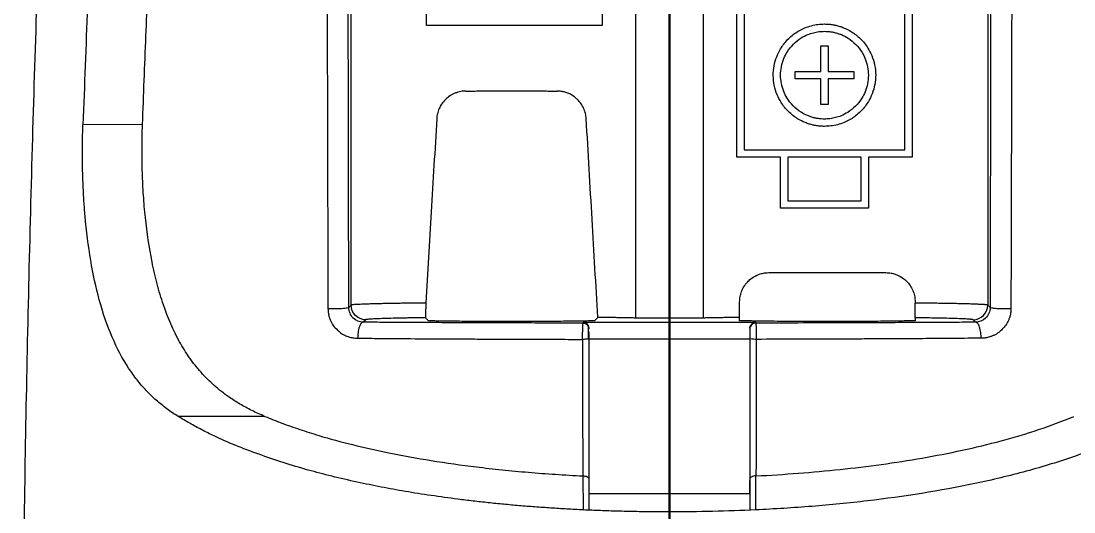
# Model space of a CAD drawing. Header units: inches. Extents: x 1631 to 3663, y 1126 to 1454.
# Drawn here: x 2243.07 to 2279.06, y 1312 to 1328.78 of the extents above; entities that cross this region are included whole.
import ezdxf

# ---------------------------------------------------------------- set-up
doc = ezdxf.new("R2010")
doc.units = ezdxf.units.IN
doc.header["$LTSCALE"] = 15
doc.linetypes.add('PHANTOM', pattern=[12.7, 6.35, -1.27, 1.27, -1.27, 1.27, -1.27])
doc.styles.get("Standard").update_dxf_attribs({"font": 'txt', "bigfont": 'gbcbig.shx'})
doc.dimstyles.new('3', dxfattribs={"dimtxt": 3, "dimasz": 1, "dimexe": 0.18, "dimexo": 0.0625, "dimgap": 0.09, "dimtad": 0, "dimdsep": 46, "dimtxsty": 'Standard', "dimcen": 1, "dimclrd": 3, "dimclre": 3, "dimadec": 0, "dimazin": 2, "dimtfac": 1, "dimtofl": 0, "dimtmove": 0, "dimatfit": 3, "dimfxl": 1, "dimtolj": 1, "dimtzin": 0, "dimarcsym": 0})

# ---------------------------------------------------------------- blocks, each defined once
blk = doc.blocks.new('*D270')
at = {"color": 3, "lineweight": -2}
for p, q in [((2265.299, 1384.493), (2295.808, 1384.493)), ((2295.628, 1383.493), (2295.628, 1322.271)), ((2295.628, 1246.869), (2295.628, 1308.091)), ((2282.083, 1245.869), (2295.808, 1245.869))]:
    blk.add_line(p, q, dxfattribs=at)
at = {"color": 3}
for points in [[(2295.461, 1383.493), (2295.795, 1383.493), (2295.628, 1384.493)], [(2295.461, 1246.869), (2295.795, 1246.869), (2295.628, 1245.869)]]:
    blk.add_solid(points, dxfattribs=at)
at = {"layer": 'Defpoints', "color": 0}
for p in [(2265.236, 1384.493), (2295.628, 1384.493), (2282.021, 1245.869)]:
    blk.add_point(p, dxfattribs=at)
at = {"color": 0, "insert": (2295.628, 1315.181), "char_height": 3, "attachment_point": 5, "rotation": 90}
blk.add_mtext('\\A1;138.62', dxfattribs=at)

msp = doc.modelspace()

# ---------------------------------------------------------------- linework, layer by layer
at = {"color": 1, "linetype": 'PHANTOM', "lineweight": 30}
msp.add_line((2265.236, 1389.144), (2265.236, 1237.583), dxfattribs=at)
at = {"color": 7, "linetype": 'Continuous', "lineweight": 15}
for p, q in [((2254.353, 1319.065), (2254.353, 1364.185)), ((2276.119, 1364.185), (2276.119, 1319.065)), ((2256.936, 1328.625), (2256.936, 1359.125)), ((2262.936, 1359.125), (2262.936, 1328.625)), ((2267.536, 1324.125), (2267.536, 1354.625)), ((2273.536, 1354.625), (2273.536, 1324.125)), ((2267.786, 1354.375), (2267.786, 1324.375)), ((2273.286, 1324.375), (2273.286, 1354.375)), ((2264.076, 1353.612), (2264.076, 1318.624)), ((2266.396, 1318.624), (2266.396, 1353.612)), ((2270.411, 1327.05), (2270.411, 1327.925)), ((2270.661, 1327.925), (2270.661, 1327.05)), ((2269.536, 1326.8), (2269.536, 1327.05)), ((2270.411, 1325.925), (2270.411, 1326.8)), ((2270.661, 1326.8), (2270.661, 1325.925)), ((2271.536, 1327.05), (2271.536, 1326.8)), ((2247.222, 1325.235), (2245.186, 1325.231)), ((2269.036, 1322.375), (2269.036, 1324.125)), ((2269.286, 1324.125), (2269.286, 1322.625)), ((2271.786, 1322.625), (2271.786, 1324.125)), ((2272.036, 1324.125), (2272.036, 1322.375)), ((2254.274, 1318.986), (2254.353, 1319.065)), ((2267.636, 1318.644), (2267.636, 1319.175)), ((2273.636, 1319.175), (2273.636, 1319.137)), ((2276.119, 1319.065), (2276.198, 1318.986)), ((2254.853, 1318.565), (2254.769, 1318.481)), ((2256.994, 1318.528), (2256.894, 1318.634)), ((2262.286, 1318.48), (2268.186, 1318.48)), ((2262.286, 1318.48), (2262.286, 1318.451)), ((2262.788, 1318.644), (2262.678, 1318.528)), ((2267.636, 1318.532), (2267.636, 1318.644)), ((2268.186, 1318.451), (2268.186, 1318.48)), ((2273.636, 1318.633), (2273.636, 1318.532)), ((2275.704, 1318.481), (2275.619, 1318.565)), ((2262.486, 1318.273), (2262.486, 1318.251)), ((2262.486, 1317.917), (2262.471, 1317.909)), ((2262.486, 1317.918), (2267.986, 1317.918)), ((2251.408, 1315.26), (2248.441, 1315.26)), ((2262.278, 1313.227), (2262.286, 1312.065)), ((2262.486, 1313.126), (2262.486, 1312.056)), ((2267.986, 1313.126), (2267.986, 1312.056)), ((2267.986, 1312.614), (2267.986, 1313.075)), ((2268.186, 1312.065), (2268.194, 1313.227)), ((2267.986, 1312.614), (2262.486, 1312.614))]:
    msp.add_line(p, q, dxfattribs=at)
for points, knots in [([(2244.96, 1254.147), (2244.936, 1254.361), (2244.888, 1254.789), (2244.818, 1255.435), (2244.75, 1256.084), (2244.683, 1256.735), (2244.617, 1257.389), (2244.553, 1258.047), (2244.49, 1258.707), (2244.429, 1259.371), (2244.37, 1260.038), (2244.312, 1260.708), (2244.255, 1261.379), (2244.2, 1262.053), (2244.147, 1262.729), (2244.095, 1263.406), (2244.044, 1264.085), (2243.945, 1265.461), (2243.807, 1267.534), (2243.649, 1270.279), (2243.516, 1273.016), (2243.368, 1276.627), (2243.226, 1281.286), (2243.122, 1286.926), (2243.074, 1292.886), (2243.069, 1298.615), (2243.095, 1304.139), (2243.146, 1309.24), (2243.223, 1314.332), (2243.326, 1319.407), (2243.455, 1324.412), (2243.609, 1329.356), (2243.787, 1334.246), (2243.992, 1339.125), (2244.222, 1343.981), (2244.399, 1347.205), (2244.487, 1348.812)], [0, 0, 0, 0, 0.0076531, 0.0152715, 0.022859, 0.0304193, 0.0379561, 0.0454731, 0.0529739, 0.060461, 0.0679339, 0.0753918, 0.0828336, 0.0902586, 0.0976656, 0.1050538, 0.1124222, 0.1197697, 0.1497211, 0.1789876, 0.2068696, 0.2358282, 0.2919307, 0.3517655, 0.4111143, 0.4775068, 0.5308096, 0.5842887, 0.6377522, 0.6910202, 0.7439578, 0.7953232, 0.8467404, 0.8980818, 0.9492143, 1, 1, 1, 1]), ([(2246.305, 1348.15), (2246.256, 1347.346), (2246.155, 1345.674), (2246.006, 1343.065), (2245.853, 1340.258), (2245.686, 1336.983), (2245.512, 1333.298), (2245.339, 1329.269), (2245.237, 1326.577), (2245.186, 1325.231)], [0, 0, 0, 0, 0.105416, 0.219346, 0.34191, 0.473138, 0.648117, 0.824141, 1, 1, 1, 1]), ([(2247.222, 1325.235), (2247.261, 1326.244), (2247.338, 1328.226), (2247.462, 1331.142), (2247.589, 1333.942), (2247.718, 1336.621), (2247.848, 1339.172), (2247.978, 1341.595), (2248.107, 1343.887), (2248.233, 1346.048), (2248.318, 1347.446), (2248.359, 1348.123)], [0, 0, 0, 0, 0.132053, 0.259406, 0.381741, 0.49879, 0.610345, 0.716263, 0.816496, 0.911058, 1, 1, 1, 1]), ([(2253.484, 1347.862), (2253.486, 1347.436), (2253.49, 1346.211), (2253.497, 1343.807), (2253.505, 1340.59), (2253.515, 1337.003), (2253.525, 1332.986), (2253.537, 1328.599), (2253.549, 1323.771), (2253.557, 1320.55), (2253.562, 1318.94)], [0, 0, 0, 0, 0.0442851, 0.1275908, 0.2499272, 0.3785702, 0.4999123, 0.6666033, 0.8332998, 1, 1, 1, 1]), ([(2276.988, 1347.862), (2276.986, 1347.296), (2276.982, 1346.154), (2276.977, 1344.423), (2276.972, 1342.659), (2276.967, 1340.863), (2276.963, 1339.038), (2276.958, 1337.187), (2276.953, 1335.313), (2276.945, 1332.358), (2276.935, 1328.413), (2276.922, 1323.585), (2276.914, 1320.454), (2276.911, 1318.94)], [0, 0, 0, 0, 0.058833, 0.118866, 0.180024, 0.242232, 0.305415, 0.369488, 0.434354, 0.499913, 0.675962, 0.843197, 1, 1, 1, 1]), ([(2254.274, 1318.986), (2254.273, 1319.826), (2254.27, 1321.397), (2254.266, 1323.58), (2254.262, 1325.528), (2254.259, 1327.363), (2254.255, 1329.328), (2254.251, 1331.402), (2254.246, 1333.611), (2254.241, 1335.88), (2254.236, 1338.204), (2254.23, 1340.654), (2254.226, 1342.457), (2254.224, 1343.489), (2254.223, 1343.643)], [0, 0, 0, 0, 0.1019468, 0.1908334, 0.2652361, 0.3387867, 0.4139134, 0.5041053, 0.5910464, 0.6826704, 0.7802848, 0.8740707, 0.9812377, 1, 1, 1, 1]), ([(2276.248, 1343.214), (2276.246, 1342.486), (2276.243, 1340.933), (2276.237, 1338.661), (2276.232, 1336.453), (2276.228, 1334.403), (2276.224, 1332.403), (2276.22, 1330.412), (2276.216, 1328.485), (2276.212, 1326.611), (2276.209, 1324.761), (2276.205, 1322.871), (2276.201, 1320.942), (2276.199, 1319.642), (2276.198, 1318.986)], [0, 0, 0, 0, 0.090386, 0.192705, 0.281789, 0.364067, 0.446659, 0.529568, 0.610495, 0.685167, 0.761453, 0.839354, 0.918869, 1, 1, 1, 1]), ([(2262.936, 1328.625), (2262.875, 1328.625), (2262.754, 1328.625), (2262.565, 1328.625), (2262.373, 1328.625), (2262.176, 1328.625), (2261.974, 1328.625), (2261.769, 1328.625), (2261.374, 1328.625), (2260.773, 1328.625), (2259.958, 1328.625), (2259.141, 1328.625), (2258.479, 1328.625), (2257.974, 1328.625), (2257.615, 1328.625), (2257.267, 1328.625), (2257.047, 1328.625), (2256.936, 1328.625)], [0, 0, 0, 0, 0.035044, 0.069936, 0.104738, 0.139512, 0.174321, 0.209226, 0.244291, 0.372112, 0.500018, 0.627839, 0.755745, 0.816961, 0.877852, 0.938753, 1, 1, 1, 1]), ([(2270.536, 1325.175), (2270.493, 1325.176), (2270.406, 1325.178), (2270.274, 1325.193), (2270.142, 1325.218), (2270.009, 1325.255), (2269.83, 1325.319), (2269.583, 1325.444), (2269.295, 1325.67), (2269.064, 1325.957), (2268.854, 1326.363), (2268.743, 1326.909), (2268.845, 1327.457), (2269.043, 1327.86), (2269.27, 1328.157), (2269.56, 1328.392), (2269.843, 1328.54), (2270.085, 1328.621), (2270.311, 1328.667), (2270.462, 1328.673), (2270.536, 1328.675)], [0, 0, 0, 0, 0.023401, 0.047319, 0.071768, 0.096761, 0.122309, 0.175693, 0.247959, 0.3225, 0.376527, 0.498431, 0.616414, 0.67122, 0.743986, 0.820433, 0.875076, 0.918267, 0.959888, 1, 1, 1, 1]), ([(2270.536, 1328.675), (2270.579, 1328.674), (2270.667, 1328.672), (2270.798, 1328.657), (2270.93, 1328.632), (2271.062, 1328.596), (2271.243, 1328.531), (2271.489, 1328.407), (2271.78, 1328.179), (2272.007, 1327.894), (2272.218, 1327.487), (2272.331, 1326.942), (2272.227, 1326.393), (2272.027, 1325.987), (2271.802, 1325.694), (2271.511, 1325.457), (2271.23, 1325.311), (2270.985, 1325.229), (2270.76, 1325.184), (2270.61, 1325.178), (2270.536, 1325.175)], [0, 0, 0, 0, 0.0235, 0.047428, 0.071796, 0.096619, 0.12191, 0.176653, 0.246831, 0.323785, 0.374949, 0.497999, 0.618062, 0.670782, 0.745747, 0.819373, 0.875656, 0.918394, 0.95982, 1, 1, 1, 1]), ([(2270.536, 1325.425), (2270.498, 1325.426), (2270.421, 1325.428), (2270.306, 1325.442), (2270.189, 1325.464), (2270.072, 1325.497), (2269.917, 1325.555), (2269.701, 1325.667), (2269.456, 1325.865), (2269.263, 1326.115), (2269.09, 1326.459), (2268.998, 1326.929), (2269.092, 1327.399), (2269.269, 1327.747), (2269.466, 1327.995), (2269.713, 1328.191), (2269.95, 1328.312), (2270.155, 1328.38), (2270.346, 1328.418), (2270.474, 1328.423), (2270.536, 1328.425)], [0, 0, 0, 0, 0.024056, 0.048675, 0.073868, 0.099644, 0.126014, 0.179432, 0.254692, 0.326208, 0.380147, 0.500258, 0.621862, 0.676198, 0.749187, 0.823085, 0.876613, 0.919265, 0.960379, 1, 1, 1, 1]), ([(2270.536, 1328.425), (2270.574, 1328.424), (2270.651, 1328.423), (2270.767, 1328.409), (2270.883, 1328.386), (2270.999, 1328.354), (2271.157, 1328.296), (2271.371, 1328.183), (2271.618, 1327.983), (2271.809, 1327.737), (2271.983, 1327.39), (2272.075, 1326.92), (2271.98, 1326.452), (2271.802, 1326.103), (2271.609, 1325.858), (2271.36, 1325.66), (2271.124, 1325.539), (2270.917, 1325.47), (2270.726, 1325.432), (2270.599, 1325.428), (2270.536, 1325.425)], [0, 0, 0, 0, 0.024172, 0.048792, 0.073873, 0.099424, 0.125456, 0.181055, 0.253331, 0.327475, 0.379031, 0.500662, 0.62343, 0.674827, 0.750432, 0.821549, 0.876895, 0.919163, 0.960183, 1, 1, 1, 1]), ([(2269.536, 1327.05), (2269.608, 1327.05), (2269.753, 1327.05), (2269.971, 1327.05), (2270.191, 1327.05), (2270.338, 1327.05), (2270.411, 1327.05)], [0, 0, 0, 0, 0.250219, 0.5, 0.749781, 1, 1, 1, 1]), ([(2270.411, 1326.8), (2270.338, 1326.8), (2270.191, 1326.8), (2269.971, 1326.8), (2269.753, 1326.8), (2269.608, 1326.8), (2269.536, 1326.8)], [0, 0, 0, 0, 0.250219, 0.5, 0.749781, 1, 1, 1, 1]), ([(2270.661, 1327.05), (2270.735, 1327.05), (2270.881, 1327.05), (2271.1, 1327.05), (2271.319, 1327.05), (2271.464, 1327.05), (2271.536, 1327.05)], [0, 0, 0, 0, 0.250217, 0.5, 0.749783, 1, 1, 1, 1]), ([(2271.536, 1326.8), (2271.464, 1326.8), (2271.319, 1326.8), (2271.1, 1326.8), (2270.881, 1326.8), (2270.735, 1326.8), (2270.661, 1326.8)], [0, 0, 0, 0, 0.250217, 0.5, 0.749783, 1, 1, 1, 1]), ([(2258.279, 1326.383), (2258.251, 1326.382), (2258.193, 1326.381), (2258.101, 1326.368), (2258.001, 1326.345), (2257.903, 1326.31), (2257.81, 1326.266), (2257.698, 1326.199), (2257.571, 1326.095), (2257.449, 1325.947), (2257.359, 1325.783), (2257.299, 1325.613), (2257.286, 1325.493), (2257.28, 1325.434)], [0, 0, 0, 0, 0.0549422, 0.1166739, 0.1851932, 0.2604945, 0.3263734, 0.3922352, 0.5229546, 0.6549969, 0.7706788, 0.8879499, 1, 1, 1, 1]), ([(2258.279, 1326.383), (2258.359, 1326.384), (2258.517, 1326.384), (2258.757, 1326.385), (2258.997, 1326.386), (2259.237, 1326.387), (2259.476, 1326.387), (2259.716, 1326.387), (2259.956, 1326.387), (2260.196, 1326.387), (2260.436, 1326.387), (2260.675, 1326.386), (2260.915, 1326.385), (2261.155, 1326.384), (2261.314, 1326.384), (2261.393, 1326.383)], [0, 0, 0, 0, 0.078618, 0.156396, 0.23348, 0.31002, 0.386169, 0.462083, 0.537917, 0.613831, 0.68998, 0.76652, 0.843604, 0.921382, 1, 1, 1, 1]), ([(2262.392, 1325.434), (2262.39, 1325.464), (2262.385, 1325.523), (2262.367, 1325.611), (2262.342, 1325.699), (2262.297, 1325.815), (2262.218, 1325.956), (2262.107, 1326.087), (2261.959, 1326.213), (2261.804, 1326.301), (2261.636, 1326.355), (2261.51, 1326.379), (2261.43, 1326.382), (2261.393, 1326.383)], [0, 0, 0, 0, 0.056288, 0.113575, 0.171978, 0.231608, 0.353419, 0.486557, 0.570588, 0.743927, 0.841462, 0.926824, 1, 1, 1, 1]), ([(2257.28, 1325.434), (2257.218, 1324.374), (2257.096, 1322.275), (2256.974, 1320.176), (2256.913, 1319.137)], [0, 0, 0, 0, 0.505096, 1, 1, 1, 1]), ([(2262.788, 1318.644), (2262.723, 1319.763), (2262.591, 1322.026), (2262.459, 1324.289), (2262.392, 1325.434)], [0, 0, 0, 0, 0.494201, 1, 1, 1, 1]), ([(2248.441, 1315.26), (2248.375, 1315.302), (2248.242, 1315.385), (2248.052, 1315.521), (2247.867, 1315.664), (2247.689, 1315.815), (2247.516, 1315.975), (2247.35, 1316.144), (2247.19, 1316.321), (2247.036, 1316.508), (2246.888, 1316.705), (2246.576, 1317.16), (2246.152, 1317.963), (2245.729, 1319.207), (2245.428, 1320.608), (2245.286, 1321.764), (2245.22, 1322.62), (2245.192, 1323.132), (2245.174, 1323.651), (2245.167, 1324.175), (2245.17, 1324.704), (2245.181, 1325.055), (2245.186, 1325.231)], [0, 0, 0, 0, 0.024641, 0.049329, 0.074085, 0.098926, 0.123873, 0.148943, 0.174156, 0.19953, 0.225082, 0.250829, 0.369955, 0.4956, 0.616804, 0.74489, 0.786413, 0.828309, 0.870599, 0.913299, 0.956427, 1, 1, 1, 1]), ([(2251.408, 1315.26), (2251.331, 1315.293), (2251.179, 1315.358), (2250.96, 1315.462), (2250.752, 1315.57), (2250.553, 1315.681), (2250.364, 1315.796), (2250.061, 1315.998), (2249.666, 1316.307), (2249.215, 1316.759), (2248.822, 1317.258), (2248.362, 1317.997), (2247.996, 1318.847), (2247.715, 1319.785), (2247.49, 1320.769), (2247.339, 1321.789), (2247.251, 1322.82), (2247.218, 1323.519), (2247.205, 1324.147), (2247.206, 1324.695), (2247.217, 1325.056), (2247.222, 1325.235)], [0, 0, 0, 0, 0.022933, 0.045293, 0.067119, 0.08845, 0.109321, 0.129766, 0.192346, 0.253401, 0.314263, 0.374201, 0.498212, 0.561896, 0.626142, 0.750223, 0.809754, 0.870889, 0.914412, 0.957401, 1, 1, 1, 1]), ([(2267.786, 1324.375), (2267.853, 1324.375), (2267.987, 1324.375), (2268.195, 1324.375), (2268.406, 1324.375), (2268.623, 1324.375), (2268.843, 1324.375), (2269.226, 1324.375), (2269.783, 1324.375), (2270.518, 1324.375), (2271.257, 1324.375), (2271.857, 1324.375), (2272.32, 1324.375), (2272.652, 1324.375), (2272.976, 1324.375), (2273.182, 1324.375), (2273.286, 1324.375)], [0, 0, 0, 0, 0.041011, 0.081863, 0.122638, 0.163418, 0.204285, 0.245323, 0.372622, 0.500012, 0.627311, 0.754702, 0.816148, 0.877327, 0.938519, 1, 1, 1, 1]), ([(2269.036, 1324.125), (2268.959, 1324.125), (2268.807, 1324.125), (2268.582, 1324.125), (2268.363, 1324.125), (2268.148, 1324.125), (2267.939, 1324.125), (2267.734, 1324.125), (2267.602, 1324.125), (2267.536, 1324.125)], [0, 0, 0, 0, 0.143606, 0.286464, 0.428872, 0.571128, 0.713536, 0.856394, 1, 1, 1, 1]), ([(2271.786, 1324.125), (2271.717, 1324.125), (2271.58, 1324.125), (2271.372, 1324.125), (2271.164, 1324.125), (2270.954, 1324.125), (2270.744, 1324.125), (2270.463, 1324.125), (2270.113, 1324.125), (2269.695, 1324.125), (2269.423, 1324.125), (2269.286, 1324.125)], [0, 0, 0, 0, 0.083532, 0.166812, 0.24997, 0.333141, 0.416456, 0.500049, 0.666828, 0.833124, 1, 1, 1, 1]), ([(2273.536, 1324.125), (2273.469, 1324.125), (2273.336, 1324.125), (2273.13, 1324.125), (2272.92, 1324.125), (2272.706, 1324.125), (2272.487, 1324.125), (2272.264, 1324.125), (2272.112, 1324.125), (2272.036, 1324.125)], [0, 0, 0, 0, 0.143575, 0.286434, 0.428859, 0.571141, 0.713566, 0.856425, 1, 1, 1, 1]), ([(2269.286, 1322.625), (2269.354, 1322.625), (2269.49, 1322.625), (2269.697, 1322.625), (2269.904, 1322.625), (2270.113, 1322.625), (2270.323, 1322.625), (2270.603, 1322.625), (2270.954, 1322.625), (2271.373, 1322.625), (2271.648, 1322.625), (2271.786, 1322.625)], [0, 0, 0, 0, 0.083532, 0.166812, 0.24997, 0.333141, 0.416456, 0.500049, 0.666828, 0.833124, 1, 1, 1, 1]), ([(2272.036, 1322.375), (2271.966, 1322.375), (2271.825, 1322.375), (2271.612, 1322.375), (2271.399, 1322.375), (2271.183, 1322.375), (2270.967, 1322.375), (2270.75, 1322.375), (2270.478, 1322.375), (2270.152, 1322.375), (2269.775, 1322.375), (2269.401, 1322.375), (2269.158, 1322.375), (2269.036, 1322.375)], [0, 0, 0, 0, 0.071716, 0.143135, 0.214379, 0.285569, 0.356828, 0.428276, 0.500035, 0.625319, 0.749973, 0.874649, 1, 1, 1, 1]), ([(2267.636, 1319.175), (2267.637, 1319.205), (2267.639, 1319.266), (2267.651, 1319.356), (2267.672, 1319.446), (2267.711, 1319.562), (2267.781, 1319.705), (2267.891, 1319.85), (2268.037, 1319.984), (2268.2, 1320.083), (2268.372, 1320.144), (2268.512, 1320.171), (2268.598, 1320.174), (2268.636, 1320.175)], [0, 0, 0, 0, 0.0539538, 0.1087708, 0.1646299, 0.2217002, 0.3346985, 0.4609832, 0.5669487, 0.7220877, 0.8330415, 0.9256773, 1, 1, 1, 1]), ([(2268.636, 1320.175), (2268.699, 1320.175), (2268.826, 1320.175), (2269.019, 1320.175), (2269.214, 1320.175), (2269.411, 1320.175), (2269.711, 1320.175), (2270.12, 1320.175), (2270.636, 1320.175), (2271.152, 1320.175), (2271.605, 1320.175), (2271.993, 1320.175), (2272.319, 1320.175), (2272.53, 1320.175), (2272.636, 1320.175)], [0, 0, 0, 0, 0.049617, 0.099142, 0.148644, 0.19819, 0.247848, 0.373865, 0.500012, 0.62603, 0.752176, 0.834808, 0.917311, 1, 1, 1, 1]), ([(2272.636, 1320.175), (2272.664, 1320.175), (2272.724, 1320.173), (2272.819, 1320.16), (2272.927, 1320.134), (2273.077, 1320.079), (2273.231, 1319.988), (2273.382, 1319.85), (2273.493, 1319.702), (2273.576, 1319.531), (2273.627, 1319.355), (2273.633, 1319.235), (2273.636, 1319.175)], [0, 0, 0, 0, 0.053563, 0.116493, 0.188799, 0.270483, 0.430997, 0.539422, 0.668432, 0.782344, 0.893273, 1, 1, 1, 1]), ([(2254.274, 1318.986), (2254.273, 1318.979), (2254.257, 1318.971), (2254.178, 1318.956), (2254.116, 1318.948), (2253.962, 1318.938), (2253.872, 1318.935), (2253.703, 1318.935), (2253.625, 1318.937), (2253.562, 1318.94)], [0, 0, 0, 0, 0.25, 0.25, 0.5, 0.5, 0.75, 0.75, 1, 1, 1, 1]), ([(2253.562, 1318.94), (2253.563, 1318.909), (2253.567, 1318.836), (2253.587, 1318.72), (2253.617, 1318.616), (2253.662, 1318.494), (2253.745, 1318.359), (2253.879, 1318.215), (2254.021, 1318.094), (2254.149, 1318.023), (2254.257, 1317.986), (2254.339, 1317.964), (2254.449, 1317.94), (2254.528, 1317.936), (2254.584, 1317.933)], [0, 0, 0, 0, 0.055471, 0.134509, 0.213685, 0.25336, 0.372184, 0.502639, 0.621163, 0.725095, 0.780079, 0.844201, 0.88992, 1, 1, 1, 1]), ([(2254.769, 1318.481), (2254.646, 1318.482), (2254.522, 1318.531), (2254.382, 1318.668), (2254.343, 1318.724), (2254.289, 1318.849), (2254.275, 1318.918), (2254.274, 1318.986)], [0, 0, 0, 0, 0.5, 0.5, 0.75, 0.75, 1, 1, 1, 1]), ([(2256.913, 1319.137), (2256.849, 1319.137), (2256.716, 1319.135), (2256.521, 1319.133), (2256.322, 1319.13), (2256.123, 1319.127), (2255.925, 1319.124), (2255.73, 1319.121), (2255.538, 1319.117), (2255.353, 1319.113), (2255.176, 1319.109), (2255.01, 1319.104), (2254.856, 1319.1), (2254.718, 1319.095), (2254.598, 1319.089), (2254.498, 1319.084), (2254.422, 1319.078), (2254.369, 1319.072), (2254.359, 1319.067), (2254.353, 1319.065)], [0, 0, 0, 0, 0.042472, 0.086988, 0.133548, 0.182152, 0.2328, 0.285492, 0.340229, 0.397009, 0.455833, 0.516701, 0.579613, 0.644568, 0.711568, 0.78061, 0.851697, 0.924827, 1, 1, 1, 1]), ([(2254.853, 1318.565), (2254.723, 1318.565), (2254.592, 1318.619), (2254.407, 1318.804), (2254.354, 1318.934), (2254.354, 1319.065)], [0, 0, 0, 0, 0.5, 0.5, 1, 1, 1, 1]), ([(2256.913, 1319.137), (2256.912, 1319.116), (2256.91, 1319.075), (2256.906, 1319.013), (2256.903, 1318.943), (2256.899, 1318.868), (2256.896, 1318.792), (2256.894, 1318.728), (2256.893, 1318.677), (2256.893, 1318.642), (2256.894, 1318.637), (2256.894, 1318.634)], [0, 0, 0, 0, 0.0725173, 0.1449143, 0.2186807, 0.3332571, 0.4511161, 0.5772432, 0.7086883, 0.8526176, 1, 1, 1, 1]), ([(2276.119, 1319.065), (2276.117, 1319.066), (2276.112, 1319.069), (2276.093, 1319.072), (2276.066, 1319.076), (2276.03, 1319.079), (2275.986, 1319.083), (2275.934, 1319.086), (2275.876, 1319.089), (2275.81, 1319.092), (2275.739, 1319.095), (2275.661, 1319.098), (2275.579, 1319.101), (2275.491, 1319.104), (2275.4, 1319.106), (2275.304, 1319.109), (2275.204, 1319.111), (2275.102, 1319.114), (2274.996, 1319.116), (2274.889, 1319.118), (2274.779, 1319.12), (2274.667, 1319.122), (2274.554, 1319.124), (2274.44, 1319.126), (2274.326, 1319.128), (2274.21, 1319.13), (2274.095, 1319.131), (2273.98, 1319.133), (2273.865, 1319.134), (2273.751, 1319.135), (2273.674, 1319.136), (2273.636, 1319.137)], [0, 0, 0, 0, 0.043399, 0.086161, 0.128286, 0.169775, 0.210626, 0.250841, 0.290419, 0.32936, 0.367664, 0.405331, 0.442361, 0.478755, 0.514511, 0.549631, 0.584114, 0.61796, 0.651169, 0.683741, 0.715676, 0.746975, 0.777636, 0.807661, 0.837048, 0.865799, 0.893913, 0.92139, 0.94823, 0.974434, 1, 1, 1, 1]), ([(2273.636, 1318.633), (2273.636, 1318.634), (2273.636, 1318.637), (2273.637, 1318.651), (2273.637, 1318.67), (2273.637, 1318.696), (2273.637, 1318.726), (2273.636, 1318.759), (2273.636, 1318.812), (2273.636, 1318.894), (2273.636, 1319.012), (2273.636, 1319.095), (2273.636, 1319.137)], [0, 0, 0, 0, 0.093041, 0.181546, 0.265463, 0.344756, 0.419415, 0.489459, 0.554944, 0.710975, 0.858352, 1, 1, 1, 1]), ([(2275.619, 1318.565), (2275.75, 1318.565), (2275.88, 1318.619), (2276.065, 1318.804), (2276.119, 1318.934), (2276.119, 1319.065)], [0, 0, 0, 0, 0.5, 0.5, 1, 1, 1, 1]), ([(2276.198, 1318.986), (2276.198, 1318.918), (2276.183, 1318.849), (2276.13, 1318.724), (2276.09, 1318.668), (2275.95, 1318.531), (2275.826, 1318.482), (2275.704, 1318.481)], [0, 0, 0, 0, 0.25, 0.25, 0.5, 0.5, 1, 1, 1, 1]), ([(2276.911, 1318.94), (2276.91, 1318.915), (2276.908, 1318.865), (2276.898, 1318.79), (2276.881, 1318.703), (2276.854, 1318.61), (2276.808, 1318.494), (2276.73, 1318.367), (2276.621, 1318.243), (2276.513, 1318.144), (2276.417, 1318.075), (2276.33, 1318.029), (2276.238, 1317.994), (2276.132, 1317.962), (2276.015, 1317.937), (2275.93, 1317.934), (2275.888, 1317.933)], [0, 0, 0, 0, 0.04511, 0.091309, 0.138913, 0.205985, 0.269032, 0.366518, 0.478292, 0.578018, 0.641824, 0.70308, 0.766345, 0.832694, 0.918215, 1, 1, 1, 1]), ([(2276.911, 1318.94), (2276.847, 1318.937), (2276.769, 1318.935), (2276.6, 1318.935), (2276.51, 1318.938), (2276.356, 1318.948), (2276.294, 1318.956), (2276.216, 1318.971), (2276.199, 1318.979), (2276.198, 1318.986)], [0, 0, 0, 0, 0.25, 0.25, 0.5, 0.5, 0.75, 0.75, 1, 1, 1, 1]), ([(2254.769, 1318.481), (2254.746, 1318.48), (2254.721, 1318.467), (2254.674, 1318.412), (2254.651, 1318.369), (2254.614, 1318.26), (2254.601, 1318.195), (2254.585, 1318.061), (2254.582, 1317.994), (2254.584, 1317.933)], [0, 0, 0, 0, 0.25, 0.25, 0.5, 0.5, 0.75, 0.75, 1, 1, 1, 1]), ([(2262.286, 1318.451), (2262.126, 1318.451), (2261.731, 1318.452), (2261.027, 1318.453), (2260.172, 1318.455), (2259.209, 1318.458), (2258.263, 1318.462), (2257.435, 1318.465), (2256.668, 1318.469), (2255.972, 1318.473), (2255.309, 1318.477), (2254.93, 1318.479), (2254.769, 1318.481)], [0, 0, 0, 0, 0.062354, 0.153953, 0.274786, 0.39726, 0.533053, 0.649547, 0.727812, 0.841911, 0.932632, 1, 1, 1, 1]), ([(2256.894, 1318.634), (2256.834, 1318.633), (2256.713, 1318.632), (2256.54, 1318.629), (2256.373, 1318.626), (2256.214, 1318.624), (2255.983, 1318.619), (2255.7, 1318.613), (2255.402, 1318.604), (2255.164, 1318.595), (2255.01, 1318.586), (2254.919, 1318.578), (2254.868, 1318.572), (2254.858, 1318.567), (2254.853, 1318.565)], [0, 0, 0, 0, 0.049425, 0.098706, 0.147944, 0.197242, 0.246703, 0.373304, 0.500018, 0.62662, 0.753334, 0.83561, 0.917674, 1, 1, 1, 1]), ([(2262.678, 1318.528), (2262.645, 1318.527), (2262.578, 1318.526), (2262.47, 1318.523), (2262.357, 1318.521), (2262.239, 1318.519), (2262.054, 1318.516), (2261.789, 1318.513), (2261.431, 1318.509), (2261.051, 1318.506), (2260.524, 1318.503), (2259.836, 1318.502), (2259.148, 1318.503), (2258.621, 1318.506), (2258.242, 1318.509), (2257.884, 1318.513), (2257.589, 1318.517), (2257.352, 1318.52), (2257.163, 1318.524), (2257.051, 1318.527), (2256.994, 1318.528)], [0, 0, 0, 0, 0.025454, 0.050742, 0.075922, 0.101052, 0.126191, 0.188565, 0.251173, 0.3135, 0.375892, 0.50001, 0.624129, 0.686441, 0.748848, 0.811375, 0.87383, 0.915677, 0.957643, 1, 1, 1, 1]), ([(2262.486, 1318.273), (2262.485, 1318.286), (2262.484, 1318.312), (2262.473, 1318.348), (2262.457, 1318.382), (2262.426, 1318.423), (2262.371, 1318.467), (2262.318, 1318.475), (2262.286, 1318.48)], [0, 0, 0, 0, 0.091295, 0.191958, 0.302523, 0.423389, 0.655461, 1, 1, 1, 1]), ([(2264.076, 1318.624), (2264.03, 1318.625), (2263.937, 1318.627), (2263.789, 1318.63), (2263.637, 1318.633), (2263.478, 1318.635), (2263.314, 1318.638), (2263.145, 1318.64), (2262.969, 1318.642), (2262.848, 1318.644), (2262.788, 1318.644)], [0, 0, 0, 0, 0.125688, 0.2507887, 0.375496, 0.5000059, 0.624515, 0.7492201, 0.8743171, 1, 1, 1, 1]), ([(2266.396, 1318.624), (2266.372, 1318.624), (2266.324, 1318.623), (2266.245, 1318.621), (2266.161, 1318.62), (2266.072, 1318.619), (2265.977, 1318.618), (2265.814, 1318.617), (2265.568, 1318.615), (2265.236, 1318.614), (2264.904, 1318.615), (2264.624, 1318.617), (2264.399, 1318.619), (2264.223, 1318.621), (2264.125, 1318.623), (2264.076, 1318.624)], [0, 0, 0, 0, 0.041957, 0.0835, 0.124856, 0.166256, 0.20793, 0.250103, 0.375058, 0.500089, 0.624915, 0.750071, 0.833772, 0.916468, 1, 1, 1, 1]), ([(2267.636, 1318.644), (2267.57, 1318.643), (2267.437, 1318.641), (2267.246, 1318.639), (2267.062, 1318.636), (2266.884, 1318.633), (2266.714, 1318.631), (2266.55, 1318.627), (2266.448, 1318.625), (2266.396, 1318.624)], [0, 0, 0, 0, 0.143537, 0.286393, 0.428839, 0.571149, 0.713597, 0.856457, 1, 1, 1, 1]), ([(2273.636, 1318.532), (2273.604, 1318.531), (2273.54, 1318.529), (2273.435, 1318.527), (2273.323, 1318.524), (2273.204, 1318.522), (2273.014, 1318.519), (2272.739, 1318.515), (2272.362, 1318.51), (2271.956, 1318.507), (2271.386, 1318.504), (2270.636, 1318.502), (2269.886, 1318.504), (2269.317, 1318.507), (2268.911, 1318.51), (2268.533, 1318.515), (2268.228, 1318.519), (2267.987, 1318.524), (2267.798, 1318.528), (2267.69, 1318.531), (2267.636, 1318.532)], [0, 0, 0, 0, 0.025279, 0.050403, 0.075442, 0.100462, 0.125532, 0.188129, 0.250629, 0.312969, 0.375502, 0.500003, 0.624506, 0.686966, 0.749382, 0.811809, 0.874485, 0.916198, 0.957931, 1, 1, 1, 1]), ([(2267.986, 1318.273), (2267.987, 1318.286), (2267.988, 1318.312), (2267.999, 1318.348), (2268.016, 1318.382), (2268.046, 1318.423), (2268.103, 1318.467), (2268.155, 1318.475), (2268.186, 1318.48)], [0, 0, 0, 0, 0.09213, 0.192528, 0.302522, 0.423123, 0.658157, 1, 1, 1, 1]), ([(2275.704, 1318.481), (2275.588, 1318.48), (2275.33, 1318.478), (2274.899, 1318.475), (2274.386, 1318.472), (2273.806, 1318.469), (2273.088, 1318.466), (2272.228, 1318.462), (2271.263, 1318.458), (2270.173, 1318.455), (2269.158, 1318.453), (2268.453, 1318.452), (2268.186, 1318.451)], [0, 0, 0, 0, 0.048373, 0.107637, 0.177802, 0.258873, 0.343141, 0.467154, 0.602483, 0.725368, 0.896028, 1, 1, 1, 1]), ([(2275.619, 1318.565), (2275.617, 1318.567), (2275.612, 1318.569), (2275.593, 1318.573), (2275.564, 1318.577), (2275.526, 1318.581), (2275.452, 1318.586), (2275.318, 1318.594), (2275.087, 1318.603), (2274.798, 1318.612), (2274.494, 1318.619), (2274.198, 1318.625), (2273.929, 1318.629), (2273.734, 1318.632), (2273.636, 1318.633)], [0, 0, 0, 0, 0.049442, 0.098745, 0.148007, 0.197327, 0.246806, 0.373355, 0.500018, 0.626566, 0.75323, 0.835538, 0.917641, 1, 1, 1, 1]), ([(2275.888, 1317.933), (2275.89, 1317.994), (2275.888, 1318.061), (2275.872, 1318.195), (2275.858, 1318.26), (2275.821, 1318.369), (2275.798, 1318.412), (2275.751, 1318.467), (2275.726, 1318.48), (2275.704, 1318.481)], [0, 0, 0, 0, 0.25, 0.25, 0.5, 0.5, 0.75, 0.75, 1, 1, 1, 1]), ([(2262.269, 1317.895), (2262.269, 1317.916), (2262.269, 1317.959), (2262.269, 1318.026), (2262.269, 1318.093), (2262.27, 1318.16), (2262.271, 1318.224), (2262.274, 1318.302), (2262.277, 1318.38), (2262.282, 1318.439), (2262.285, 1318.447), (2262.286, 1318.451)], [0, 0, 0, 0, 0.076335, 0.156357, 0.239585, 0.32538, 0.412959, 0.501432, 0.676564, 0.844585, 1, 1, 1, 1]), ([(2262.471, 1317.905), (2262.471, 1317.931), (2262.471, 1317.984), (2262.471, 1318.062), (2262.471, 1318.135), (2262.471, 1318.2), (2262.471, 1318.254), (2262.471, 1318.295), (2262.471, 1318.322), (2262.471, 1318.326), (2262.471, 1318.328)], [0, 0, 0, 0, 0.124927, 0.249861, 0.374814, 0.499797, 0.624811, 0.749852, 0.874918, 1, 1, 1, 1]), ([(2262.471, 1318.328), (2262.471, 1318.328), (2262.485, 1318.306), (2262.486, 1318.279), (2262.486, 1318.251)], [0, 0, 0, 0, 0.005532, 1, 1, 1, 1]), ([(2262.486, 1318.149), (2262.486, 1318.134), (2262.486, 1318.09), (2262.486, 1318.012), (2262.486, 1317.949), (2262.486, 1317.918)], [0, 0, 0, 0, 0.2010882, 0.6005454, 1, 1, 1, 1]), ([(2268.186, 1318.451), (2268.138, 1318.451), (2268.082, 1318.431), (2268.005, 1318.352), (2267.986, 1318.297), (2267.986, 1318.251)], [0, 0, 0, 0, 0.5, 0.5, 1, 1, 1, 1]), ([(2267.986, 1318.251), (2267.986, 1318.251), (2267.986, 1318.248), (2267.986, 1318.227), (2267.986, 1318.172), (2267.986, 1318.109), (2267.986, 1318.049), (2267.986, 1317.986), (2267.986, 1317.934), (2267.986, 1317.917)], [0, 0, 0, 0, 0.061686, 0.226909, 0.494202, 0.620747, 0.688577, 0.898243, 1, 1, 1, 1]), ([(2268.186, 1318.451), (2268.187, 1318.45), (2268.188, 1318.447), (2268.191, 1318.431), (2268.193, 1318.409), (2268.195, 1318.38), (2268.197, 1318.349), (2268.198, 1318.316), (2268.2, 1318.259), (2268.202, 1318.166), (2268.204, 1318.032), (2268.204, 1317.94), (2268.204, 1317.895)], [0, 0, 0, 0, 0.084121, 0.165956, 0.24413, 0.317447, 0.384947, 0.445922, 0.4999, 0.670276, 0.839147, 1, 1, 1, 1]), ([(2254.584, 1317.933), (2254.682, 1317.932), (2255.026, 1317.931), (2255.777, 1317.923), (2256.883, 1317.915), (2257.951, 1317.91), (2258.905, 1317.906), (2259.71, 1317.903), (2260.596, 1317.899), (2261.452, 1317.896), (2262.003, 1317.895), (2262.269, 1317.895)], [0, 0, 0, 0, 0.039808, 0.140672, 0.302616, 0.479021, 0.558399, 0.672671, 0.789727, 0.89883, 1, 1, 1, 1]), ([(2262.269, 1317.895), (2262.269, 1317.537), (2262.269, 1316.779), (2262.268, 1315.63), (2262.269, 1314.432), (2262.275, 1313.634), (2262.278, 1313.227)], [0, 0, 0, 0, 0.2302442, 0.4871916, 0.7381215, 1, 1, 1, 1]), ([(2262.486, 1317.917), (2262.486, 1317.105), (2262.486, 1315.508), (2262.486, 1313.911), (2262.486, 1313.126)], [0, 0, 0, 0, 0.508706, 1, 1, 1, 1]), ([(2268.204, 1317.895), (2268.155, 1317.894), (2268.095, 1317.896), (2268.008, 1317.905), (2267.986, 1317.912), (2267.986, 1317.917)], [0, 0, 0, 0, 0.5, 0.5, 1, 1, 1, 1]), ([(2268.204, 1317.895), (2268.204, 1317.531), (2268.204, 1316.773), (2268.205, 1315.621), (2268.203, 1314.429), (2268.197, 1313.631), (2268.194, 1313.227)], [0, 0, 0, 0, 0.23379, 0.48749, 0.740034, 1, 1, 1, 1]), ([(2275.888, 1317.933), (2275.814, 1317.933), (2275.588, 1317.933), (2275.127, 1317.927), (2274.417, 1317.922), (2273.447, 1317.914), (2272.496, 1317.91), (2271.57, 1317.906), (2270.675, 1317.902), (2269.525, 1317.898), (2268.671, 1317.896), (2268.204, 1317.895)], [0, 0, 0, 0, 0.030164, 0.092252, 0.186892, 0.314785, 0.476357, 0.558752, 0.674094, 0.821754, 1, 1, 1, 1]), ([(2262.286, 1312.065), (2262.101, 1312.074), (2261.732, 1312.093), (2261.182, 1312.127), (2260.638, 1312.165), (2260.1, 1312.208), (2259.568, 1312.256), (2259.042, 1312.309), (2258.523, 1312.367), (2257.869, 1312.447), (2257.094, 1312.553), (2256.216, 1312.691), (2255.374, 1312.844), (2254.537, 1313.017), (2253.705, 1313.209), (2252.858, 1313.431), (2252.021, 1313.68), (2251.19, 1313.963), (2250.403, 1314.265), (2249.758, 1314.548), (2249.244, 1314.803), (2248.832, 1315.025), (2248.571, 1315.181), (2248.441, 1315.26)], [0, 0, 0, 0, 0.036272, 0.072213, 0.107834, 0.143146, 0.17816, 0.212887, 0.247339, 0.281529, 0.343326, 0.403079, 0.459547, 0.516348, 0.577387, 0.635803, 0.699374, 0.763075, 0.826676, 0.886997, 0.924401, 0.962045, 1, 1, 1, 1]), ([(2251.408, 1315.26), (2251.502, 1315.221), (2251.691, 1315.143), (2251.984, 1315.031), (2252.287, 1314.921), (2252.598, 1314.815), (2252.92, 1314.71), (2253.513, 1314.528), (2254.412, 1314.284), (2255.696, 1313.996), (2257.109, 1313.741), (2258.408, 1313.559), (2259.52, 1313.434), (2260.422, 1313.349), (2261.343, 1313.279), (2261.964, 1313.244), (2262.278, 1313.227)], [0, 0, 0, 0, 0.0303739, 0.0611526, 0.0923576, 0.1240098, 0.1561291, 0.1887345, 0.299587, 0.4147987, 0.5462665, 0.6830484, 0.7603992, 0.8389528, 0.9187931, 1, 1, 1, 1]), ([(2282.032, 1315.26), (2281.172, 1314.73), (2280.19, 1314.285), (2278.845, 1313.812), (2278.57, 1313.722), (2278.009, 1313.548), (2277.723, 1313.465), (2276.859, 1313.23), (2276.273, 1313.09), (2274.486, 1312.714), (2273.26, 1312.521), (2271.377, 1312.3), (2270.742, 1312.238), (2269.468, 1312.136), (2268.828, 1312.095), (2268.186, 1312.065)], [0, 0, 0, 0, 0.25, 0.25, 0.3125, 0.3125, 0.375, 0.375, 0.5, 0.5, 0.75, 0.75, 0.875, 0.875, 1, 1, 1, 1]), ([(2268.194, 1313.227), (2269.164, 1313.276), (2270.124, 1313.349), (2272.018, 1313.549), (2272.954, 1313.676), (2274.335, 1313.917), (2274.791, 1314.006), (2275.696, 1314.202), (2276.144, 1314.31), (2277.454, 1314.663), (2278.287, 1314.935), (2279.065, 1315.26)], [0, 0, 0, 0, 0.25, 0.25, 0.5, 0.5, 0.625, 0.625, 0.75, 0.75, 1, 1, 1, 1]), ([(2262.278, 1313.227), (2262.29, 1313.227), (2262.315, 1313.226), (2262.353, 1313.221), (2262.389, 1313.213), (2262.421, 1313.202), (2262.448, 1313.186), (2262.47, 1313.168), (2262.484, 1313.148), (2262.485, 1313.133), (2262.486, 1313.126)], [0, 0, 0, 0, 0.1042086, 0.2151389, 0.3323707, 0.4549948, 0.5713853, 0.7126449, 0.8598507, 1, 1, 1, 1]), ([(2268.194, 1313.227), (2268.192, 1313.227), (2268.164, 1313.227), (2268.109, 1313.222), (2268.046, 1313.201), (2267.997, 1313.169), (2267.99, 1313.142), (2267.986, 1313.126)], [0, 0, 0, 0, 0.023799, 0.236048, 0.471192, 0.68554, 1, 1, 1, 1]), ([(2265.236, 1311.995), (2265.039, 1311.996), (2264.644, 1311.997), (2264.053, 1312.006), (2263.463, 1312.019), (2262.874, 1312.039), (2262.482, 1312.056), (2262.286, 1312.065)], [0, 0, 0, 0, 0.2005827, 0.4008317, 0.6007894, 0.800498, 1, 1, 1, 1])]:
    msp.add_open_spline(points, degree=3, knots=knots, dxfattribs=at)
for points in [[(2270.411, 1327.925), (2270.453, 1327.925), (2270.536, 1327.925), (2270.619, 1327.925), (2270.661, 1327.925)], [(2270.661, 1325.925), (2270.619, 1325.925), (2270.536, 1325.925), (2270.453, 1325.925), (2270.411, 1325.925)], [(2267.986, 1317.917), (2267.986, 1316.32), (2267.986, 1314.724), (2267.986, 1313.126)], [(2268.186, 1312.065), (2267.205, 1312.019), (2266.221, 1311.995), (2265.236, 1311.995)]]:
    msp.add_open_spline(points, degree=3, dxfattribs=at)
at = {"color": 8, "linetype": 'Continuous', "lineweight": 15}
for points, knots in [([(2262.286, 1318.451), (2262.312, 1318.448), (2262.364, 1318.442), (2262.432, 1318.396), (2262.458, 1318.351), (2262.471, 1318.328)], [0, 0, 0, 0, 0.333952, 0.667902, 1, 1, 1, 1]), ([(2262.471, 1317.909), (2262.471, 1317.909), (2262.468, 1317.907), (2262.45, 1317.904), (2262.422, 1317.9), (2262.387, 1317.898), (2262.336, 1317.895), (2262.295, 1317.895), (2262.269, 1317.895)], [0, 0, 0, 0, 0.003983, 0.173155, 0.346334, 0.519485, 0.688577, 1, 1, 1, 1])]:
    msp.add_open_spline(points, degree=3, knots=knots, dxfattribs=at)

# ---------------------------------------------------------------- dimensions: what is measured, and where the dimension line sits
dim = msp.add_linear_dim(base=(2295.628, 1384.493), p1=(2282.021, 1245.869), p2=(2265.236, 1384.493), angle=90, dimstyle='3')
dim.commit()
dim.dimension.update_dxf_attribs({"geometry": '*D270', "text_midpoint": (2295.628, 1315.181)})

doc.saveas('drawing.dxf')
